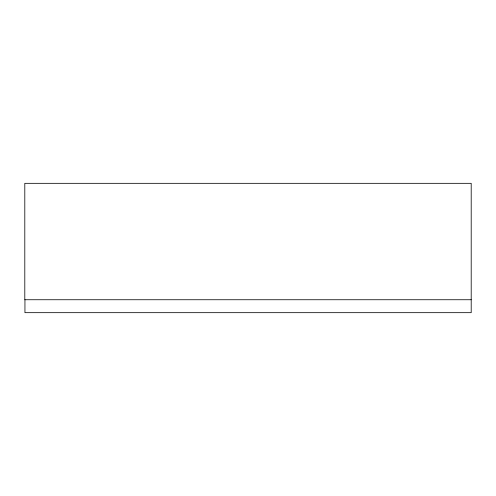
<?xml version="1.0" encoding="UTF-8"?>
<svg xmlns="http://www.w3.org/2000/svg" width="496" height="496" viewBox="0 0 496 496"><rect width="100%" height="100%" fill="white"/><g stroke="black" fill="none" stroke-linecap="round" stroke-linejoin="round"><path stroke-width="0.74" d="M471.2 299.739L24.8 299.739L24.8 183.328L471.2 183.328L471.2 312.672L24.943 312.672L24.943 299.739"/></g></svg>
